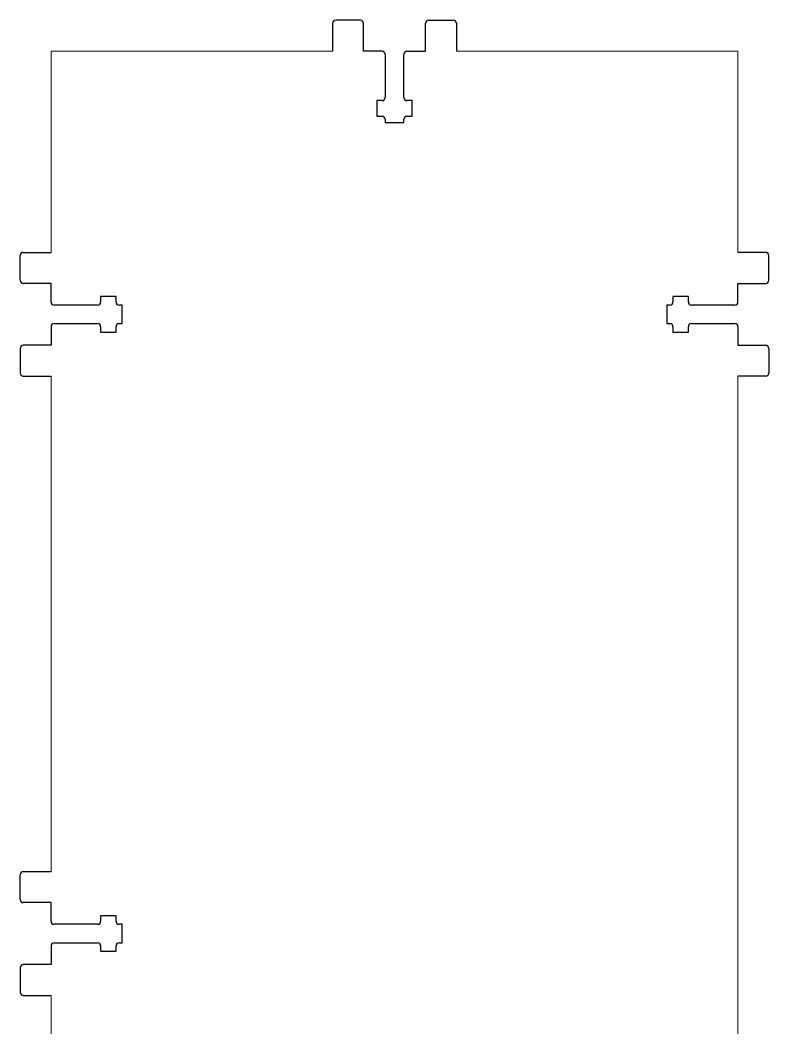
# Model space of a CAD drawing. Header units: millimetres. Extents: x 0 to 1730, y 0 to 300.
# Drawn here: x 749.5 to 870.5, y 134.8 to 297.5 of the extents above; entities that cross this region are included whole.
import ezdxf

# ---------------------------------------------------------------- set-up
doc = ezdxf.new("R2010")
doc.units = ezdxf.units.MM
doc.layers.get('0').update_dxf_attribs({"linetype": 'CONTINUOUS', "lineweight": 25, "true_color": 0x000000})
doc.layers.add('Back', color=7, linetype='CONTINUOUS', lineweight=0, true_color=0x000000)

msp = doc.modelspace()

# ---------------------------------------------------------------- linework, layer by layer
for p, q in [((800, 297), (800, 292.5)), ((804.5, 297.5), (800.5, 297.5)), ((805, 292.5), (805, 297)), ((815, 292.5), (815, 297)), ((815.5, 297.5), (819.5, 297.5)), ((820, 297), (820, 292.5)), ((808, 292.5), (805, 292.5)), ((808.5, 292), (808.5, 285)), ((811.5, 285), (811.5, 292)), ((812, 292.5), (815, 292.5)), ((807.14, 284.5), (807.14, 282)), ((808, 284.5), (807.14, 284.5)), ((812.86, 284.5), (812, 284.5)), ((812.86, 282), (812.86, 284.5)), ((807.14, 282), (808, 282)), ((812, 282), (812.86, 282)), ((808.5, 281.5), (808.5, 281)), ((808.5, 281), (811.5, 281)), ((811.5, 281), (811.5, 281.5)), ((749.5, 255.5), (749.5, 259.5)), ((750, 260), (754.5, 260)), ((870, 260), (865.5, 260)), ((870.5, 255.5), (870.5, 259.5)), ((754.5, 255), (750, 255)), ((754.5, 252), (754.5, 255)), ((865.5, 255), (870, 255)), ((865.5, 252), (865.5, 255)), ((765, 252.86), (762.5, 252.86)), ((762.5, 252.86), (762.5, 252)), ((765, 252), (765, 252.86)), ((855, 252.86), (855, 252)), ((857.5, 252.86), (855, 252.86)), ((857.5, 252), (857.5, 252.86)), ((762, 251.5), (755, 251.5)), ((766, 251.5), (765.5, 251.5)), ((766, 248.5), (766, 251.5)), ((854, 251.5), (854, 248.5)), ((854.5, 251.5), (854, 251.5)), ((865, 251.5), (858, 251.5)), ((754.5, 248), (754.5, 245)), ((755, 248.5), (762, 248.5)), ((762.5, 248), (762.5, 247.14)), ((765, 247.14), (765, 248)), ((765.5, 248.5), (766, 248.5)), ((854, 248.5), (854.5, 248.5)), ((855, 248), (855, 247.14)), ((857.5, 247.14), (857.5, 248)), ((858, 248.5), (865, 248.5)), ((865.5, 248), (865.5, 245)), ((762.5, 247.14), (765, 247.14)), ((855, 247.14), (857.5, 247.14)), ((749.5, 244.5), (749.5, 240.5)), ((754.5, 245), (750, 245)), ((865.5, 245), (870, 245)), ((870.5, 244.5), (870.5, 240.5)), ((750, 240), (754.5, 240)), ((870, 240), (865.5, 240)), ((749.5, 155.5), (749.5, 159.5)), ((750, 160), (754.5, 160)), ((754.5, 155), (750, 155)), ((754.5, 152), (754.5, 155)), ((762, 151.5), (755, 151.5)), ((765, 152.86), (762.5, 152.86)), ((762.5, 152.86), (762.5, 152)), ((765, 152), (765, 152.86)), ((766, 151.5), (765.5, 151.5)), ((766, 148.5), (766, 151.5)), ((755, 148.5), (762, 148.5)), ((765.5, 148.5), (766, 148.5)), ((754.5, 148), (754.5, 145)), ((762.5, 148), (762.5, 147.14)), ((762.5, 147.14), (765, 147.14)), ((765, 147.14), (765, 148)), ((754.5, 145), (750, 145)), ((749.5, 144.5), (749.5, 140.5)), ((750, 140), (754.5, 140))]:
    msp.add_line(p, q)
for centre, start, end in [((800.5, 297), 90, 180), ((804.5, 297), 360, 90), ((815.5, 297), 90, 180), ((819.5, 297), 360, 90), ((808, 292), 360, 90), ((812, 292), 90, 180), ((808, 285), 270, 360), ((812, 285), 180, 270), ((808, 281.5), 360, 90), ((812, 281.5), 90, 180), ((750, 259.5), 90, 180), ((870, 259.5), 360, 90), ((750, 255.5), 180, 270), ((870, 255.5), 270, 360), ((755, 252), 180, 270), ((762, 252), 270, 360), ((765.5, 252), 180, 270), ((854.5, 252), 270, 360), ((858, 252), 180, 270), ((865, 252), 270, 360), ((755, 248), 90, 180), ((762, 248), 360, 90), ((765.5, 248), 90, 180), ((854.5, 248), 0, 90), ((858, 248), 90, 180), ((865, 248), 0, 90), ((750, 244.5), 90, 180), ((870, 244.5), 360, 90), ((750, 240.5), 180, 270), ((870, 240.5), 270, 360), ((750, 159.5), 90, 180), ((750, 155.5), 180, 270), ((755, 152), 180, 270), ((762, 152), 270, 360), ((765.5, 152), 180, 270), ((755, 148), 90, 180), ((762, 148), 360, 90), ((765.5, 148), 90, 180), ((750, 144.5), 90, 180), ((750, 140.5), 180, 270)]:
    msp.add_arc(centre, 0.5, start, end)
at = {"layer": 'Back'}
for p, q in [((800, 292.5), (754.5, 292.5)), ((754.5, 292.5), (754.5, 260)), ((865.5, 292.5), (820, 292.5)), ((865.5, 260), (865.5, 292.5)), ((754.5, 240), (754.5, 160)), ((865.5, 60), (865.5, 240)), ((754.5, 140), (754.5, 60))]:
    msp.add_line(p, q, dxfattribs=at)

doc.saveas('drawing.dxf')
